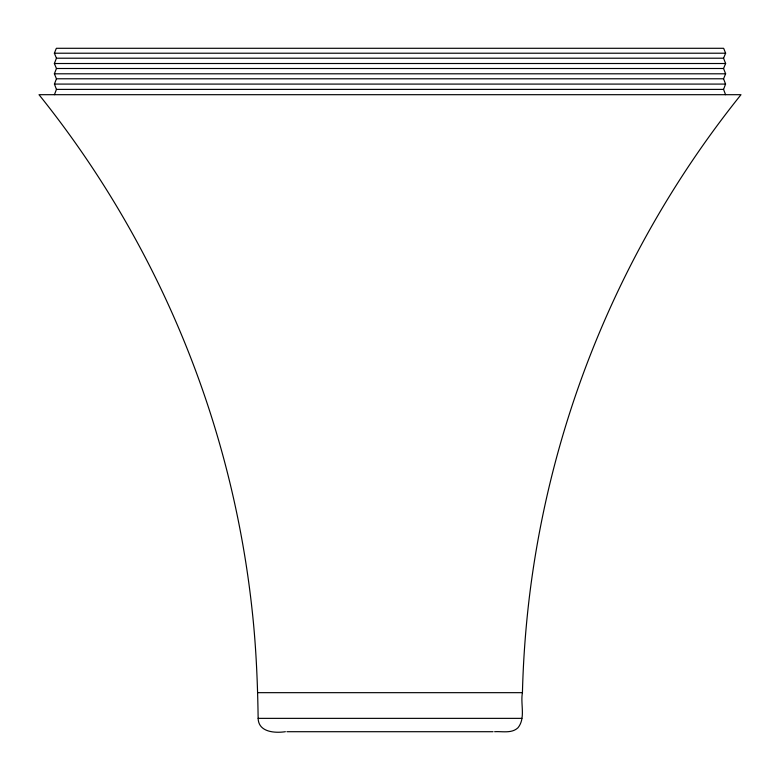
<?xml version="1.0" encoding="UTF-8"?>
<svg xmlns="http://www.w3.org/2000/svg" width="780" height="780" viewBox="0 0 780 780"><rect width="100%" height="100%" fill="white"/><g stroke="black" fill="none" stroke-linecap="round" stroke-linejoin="round"><path stroke-width="1.17" d="M494.627 731.708C502.398 731.192 511.621 733.707 517.949 727.798C525.905 718.039 520.26 704.018 522.434 692.669C523.243 660.27 525.613 627.919 529.532 595.745C536.786 536.786 549.325 478.471 566.943 421.736C603.808 303.098 663.185 191.529 741 94.692L39 94.692C116.815 191.529 176.192 303.098 213.057 421.736C232.284 483.629 245.447 547.404 252.31 611.842C256.142 647.225 257.634 682.792 258.141 718.361C258.463 732.293 274.999 733.239 285.373 731.708M54.434 94.692L56.433 89.388L54.434 84.084L56.433 78.78L54.376 73.798L56.433 68.494L54.376 63.511L56.433 58.208L54.376 53.215L56.345 48.292L723.655 48.292L725.624 53.215L723.567 58.208L725.624 63.511L723.567 68.494L725.624 73.798L723.567 78.78L725.566 84.084L723.567 89.388L725.566 94.692M54.376 53.215L725.624 53.215M56.433 58.208L723.567 58.208M54.376 63.511L725.624 63.511M56.433 68.494L723.567 68.494M54.376 73.798L725.624 73.798M56.433 78.78L723.567 78.78M54.434 84.084L725.566 84.084M56.433 89.388L723.567 89.388M257.566 692.669L522.434 692.669M258.141 718.361L521.859 718.361M286.933 731.708L493.067 731.708"/></g></svg>
